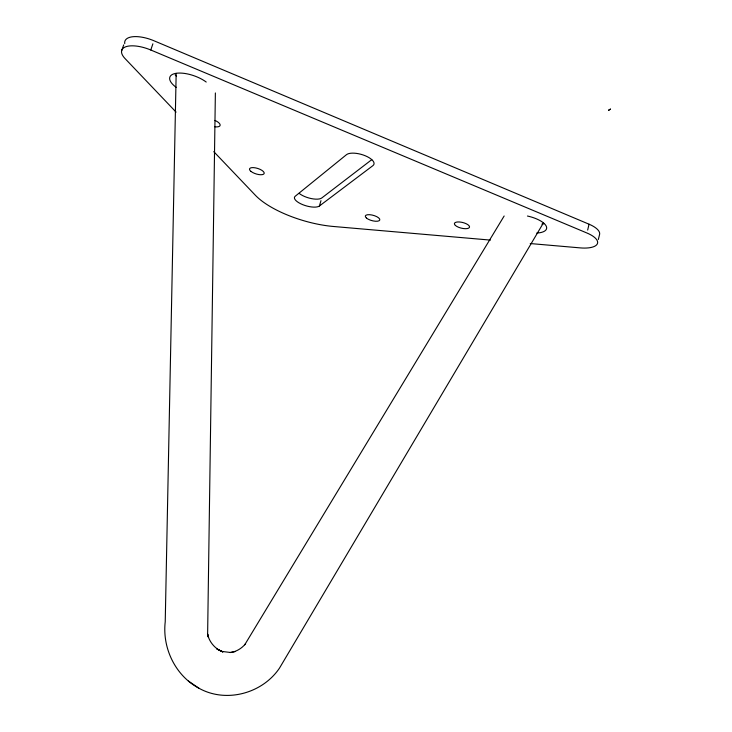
<?xml version="1.0" encoding="UTF-8"?>
<svg xmlns="http://www.w3.org/2000/svg" width="732" height="732" viewBox="0 0 732 732"><rect width="100%" height="100%" fill="white"/><g stroke="black" fill="none" stroke-linecap="round" stroke-linejoin="round"><path stroke-width="1.1" d="M215.373 92.955L207.623 634.379C209.398 642.257 215.245 649.046 222.821 651.873L217.056 649.092L222.821 651.873M176.165 73.401L165.231 621.743C162.147 648.021 175.341 675.673 198.958 688.245C226.032 703.379 262.33 693.552 279.478 668.142L543.336 223.077M587.668 230.077L589.04 224.202L153.921 40.745A24.732 10.486 20.6 0 0 124.751 43.627M598.337 239.492L599.581 234.478A22.848 8.766 11.7 0 0 589.04 224.202M319.408 205.994L372.881 165.661A14.805 5.947 15.8 0 0 365.295 155.779A14.805 5.947 15.8 0 0 346.456 154.699L295.206 196.258A13.414 4.886 16.5 0 0 302.774 204.676A13.414 4.886 16.5 0 0 319.408 205.994L320.973 200.66M176.083 112.106L125.053 58.578A24.787 10.349 20.5 0 1 126.032 46.674A24.787 10.349 20.5 0 1 150.774 49.996L152.878 43.828M121.567 51.002L123.699 44.899M504.156 215.986L244.726 644.801M245.577 643.73C241.688 648.47 236.125 651.928 229.967 652.541M371.792 159.649L321.751 197.988A13.396 4.959 16.5 0 1 311.256 198.573A13.396 4.959 16.5 0 1 299.141 193.349M235.045 651.617L230.461 652.487L221.906 651.425M490.422 240.096L333.444 226.481A62.925 23.049 16.5 0 1 255.395 195.288L213.771 151.643M530.233 243.546L580.284 247.892A22.884 8.638 11.8 0 0 597.358 243.774A22.884 8.638 11.8 0 0 586.972 233.023L150.774 49.996M188.389 681.053L198.958 688.245M527.452 216.022A21.109 8.079 12.7 0 1 546.09 225.859A21.109 8.079 12.7 0 1 536.721 233.06M543.73 223.718A21.072 8.189 12.6 0 1 541.927 224.12M176.192 87.346A22.454 9.296 19.4 0 1 175.781 73.365A22.454 9.296 19.4 0 1 206.214 82.039M176.558 76.302A22.408 9.425 19.5 0 1 175.168 74.865M214.998 120.441A8.171 3.23 18.7 0 1 220.158 125.099A8.171 3.23 18.7 0 1 214.86 126.782M610.433 109.114L608.493 110.285A18.52 11.685 49.7 0 0 610.433 109.114M208.538 637.462L207.604 634.122L208.483 637.38M251.058 171.462A7.668 2.864 17.5 0 0 263.685 174.115A7.668 2.864 17.5 0 0 255.807 167.939A7.668 2.864 17.5 0 0 251.058 171.462M455.359 225.41A7.796 2.919 13.8 0 0 468.526 228.201A7.796 2.919 13.8 0 0 461.983 222.336A7.796 2.919 13.8 0 0 455.359 225.41M366.503 218.099A7.494 2.736 15.4 0 0 379.057 220.771A7.494 2.736 15.4 0 0 372.14 215.052A7.494 2.736 15.4 0 0 366.503 218.099"/></g></svg>
